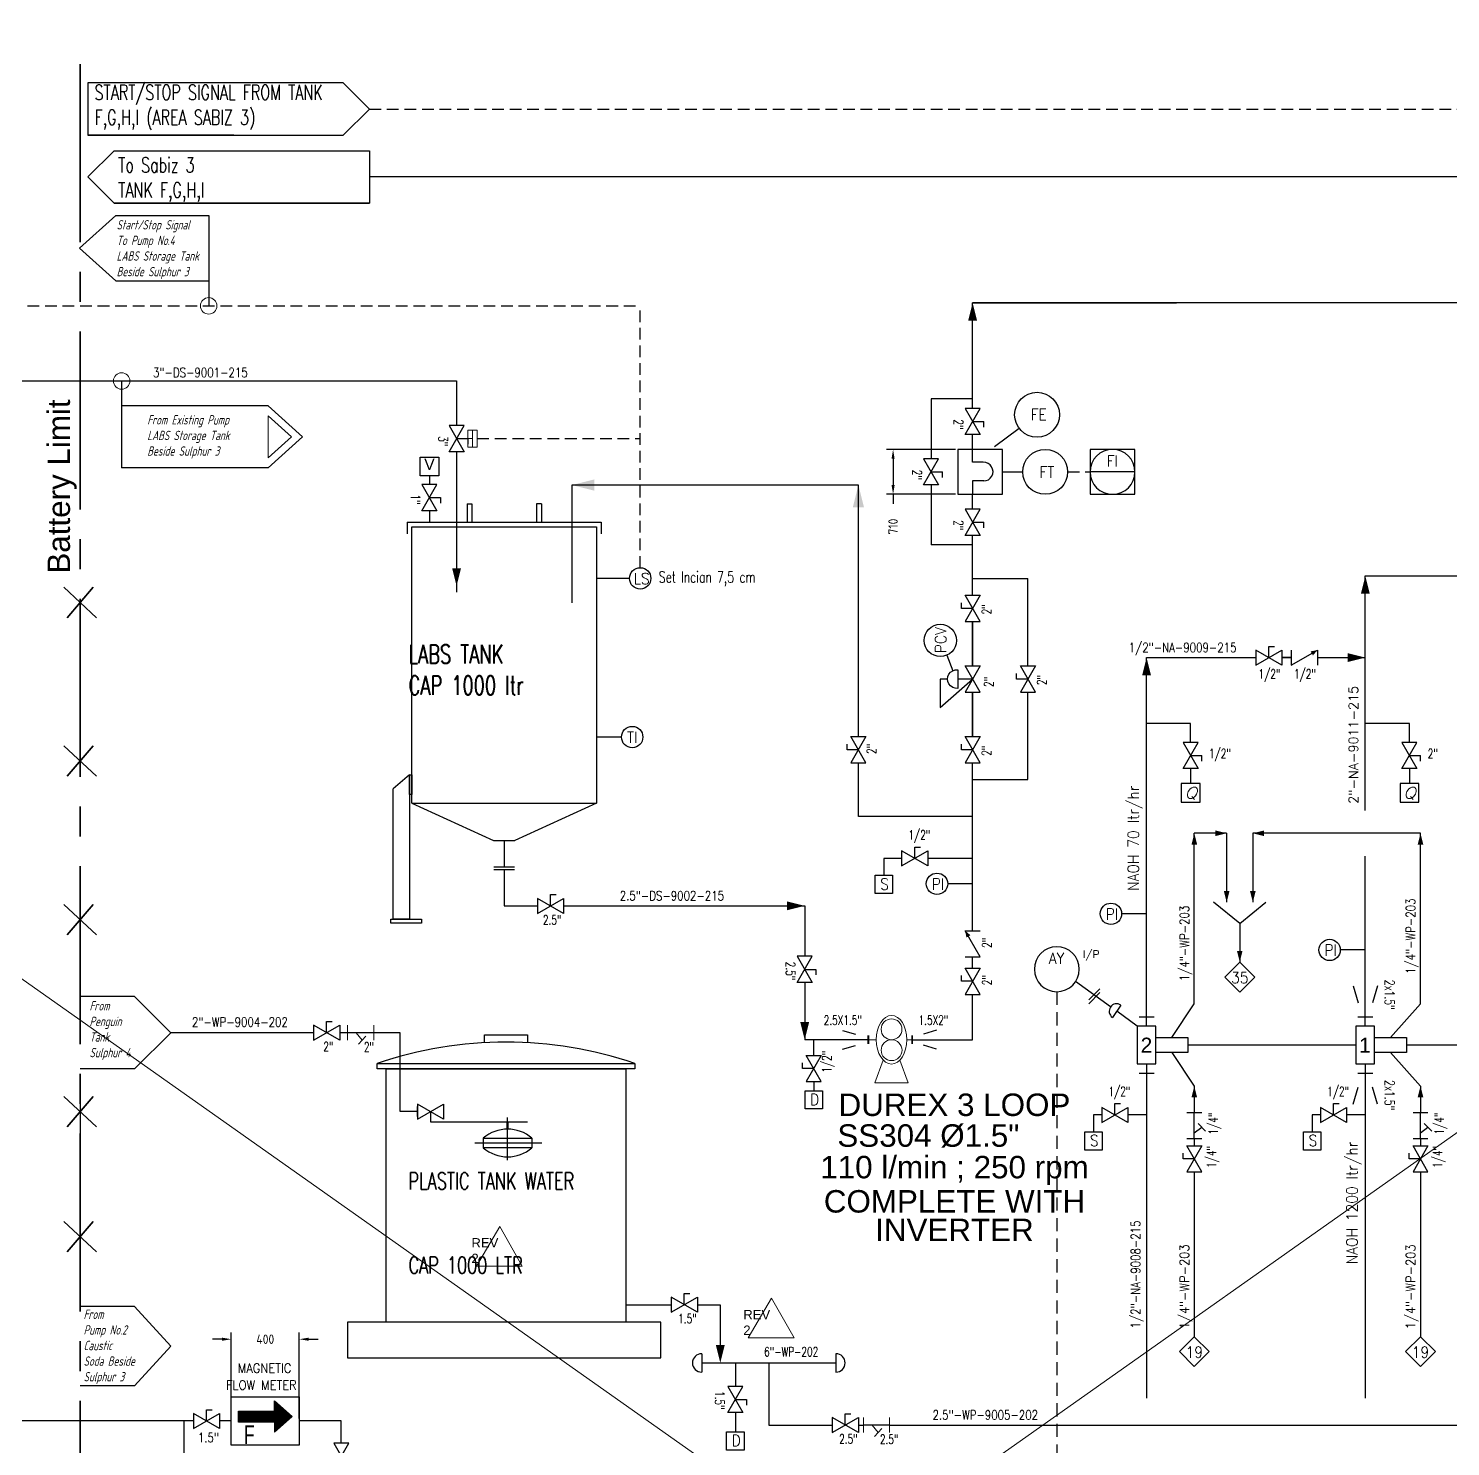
# Model space of a CAD drawing. Extents: x -29512 to 147477, y -5232 to 39709.
# Drawn here: x 138550.2 to 138626.2, y 8030.9 to 8106.7 of the extents above; entities that cross this region are included whole.
import ezdxf
from ezdxf.enums import TextEntityAlignment as Align

# ---------------------------------------------------------------- set-up
doc = ezdxf.new("R2010")
doc.units = 0
for name, pattern in [('ASSI', [16, 10, -2, 2, -2]), ('CENTER2', [28.575, 19.05, -3.175, 3.175, -3.175]), ('HIDDEN', [0.375, 0.25, -0.125]), ('TRATT2', [1.1, 0.7, -0.4]), ('TRATTEGGIO', [5.5, 4, -1.5])]:
    doc.linetypes.add(name, pattern=pattern)
doc.layers.get('0').update_dxf_attribs({"linetype": 'CONTINUOUS'})
for name, color, linetype in [('50', 6, 'CONTINUOUS'), ('DIMENSION', 3, 'CONTINUOUS'), ('GREEN', 92, 'CONTINUOUS'), ('Layer2', 13, 'CONTINUOUS'), ('NUVOLA', 6, 'CONTINUOUS'), ('P-0001', 7, 'CONTINUOUS'), ('P-707D', 7, 'CONTINUOUS'), ('roller', 11, 'CONTINUOUS'), ('S', 7, 'CONTINUOUS'), ('TRATT2', 5, 'TRATT2'), ('Y', 92, 'CONTINUOUS')]:
    doc.layers.add(name, color=color, linetype=linetype)
doc.layers.add('DIMENSI', color=20, linetype='CONTINUOUS', lineweight=9)
doc.layers.add('FITTING', color=7, linetype='CONTINUOUS', lineweight=13)
doc.styles.add('A2', font='arial.ttf', dxfattribs={"height": 0.6})
doc.styles.add('A3', font='arial.ttf', dxfattribs={"height": 0.3})
doc.styles.add('A6', font='arial.ttf', dxfattribs={"height": 0.6})
doc.styles.add('C4', font='COMPLEX', dxfattribs={"height": 0.4})
doc.styles.add('S', font='ITALIC', dxfattribs={"height": 6})
doc.styles.add('S2', font='SIMPLEX', dxfattribs={"height": 0.2})
doc.styles.add('S25', font='SIMPLEX', dxfattribs={"width": 0.8, "height": 0.25})
doc.styles.add('S3', font='SIMPLEX', dxfattribs={"width": 0.9, "height": 0.3})
doc.styles.add('S3S', font='SIMPLEX', dxfattribs={"width": 0.7, "height": 0.3})
doc.styles.get("Standard").update_dxf_attribs({"font": 'isocp.shx'})
doc.styles.add('STYLE4', font='isocp.shx', dxfattribs={"width": 0.8, "oblique": 15, "height": 2})

# ---------------------------------------------------------------- blocks, each defined once
blk = doc.blocks.new('NOMEN', base_point=(35, 22))
for p, q in [((35, 22.8), (34.6, 22.4)), ((35.4, 22.4), (35, 22.8)), ((34.6, 22.4), (35, 22)), ((35, 22), (35.4, 22.4))]:
    blk.add_line(p, q)
at = {"style": 'S3', "width": 0.9}
blk.add_attdef('1', text='', height=0.3, dxfattribs=at).set_placement((35, 22.236), align=Align.CENTER)
blk = doc.blocks.new('FRECC1', base_point=(14, 17))
blk.add_solid([(14, 17), (14.3, 17.075), (14.3, 16.925)])
blk = doc.blocks.new('LINEA', base_point=(21, 32))
at = {"layer": 'S', "style": 'S25', "width": 0.9}
blk.add_attdef('LINE', (21, 32.14), '', height=0.25, dxfattribs=at)
blk = doc.blocks.new('PRESA', base_point=(1.75, 0.1))
for p, q in [((1.5, 0.1), (1.5, 0.6)), ((1.5, 0.6), (2, 0.6)), ((2, 0.6), (2, 0.1)), ((2, 0.1), (1.5, 0.1))]:
    blk.add_line(p, q)
at = {"style": 'S', "width": 1.2}
blk.add_attdef('1', text='', height=0.3, dxfattribs=at).set_placement((1.75, 0.2), align=Align.CENTER)
blk = doc.blocks.new('S', base_point=(32, 46))
for p, q in [((32.7, 45.8), (32, 46.2)), ((32, 45.8), (32.7, 46.2)), ((32, 46.2), (32, 45.8)), ((32.35, 46), (32.35, 46.3)), ((32.35, 46.3), (32.5, 46.3)), ((32.7, 46.2), (32.7, 45.8))]:
    blk.add_line(p, q)
at = {"layer": 'S', "style": 'S2', "width": 0.7}
blk.add_attdef('S', text='', height=0.2, dxfattribs=at).set_placement((32.35, 46.35), align=Align.CENTER)
blk = doc.blocks.new('RIDN')
at = {"layer": 'S'}
for p, q in [((-0.364, 0.248), (-0.014, 0.148)), ((-0.364, -0.252), (-0.014, -0.152))]:
    blk.add_line(p, q, dxfattribs=at)
at = {"layer": 'S', "style": 'S2', "width": 0.7}
for p in [(-0.178, 0.398), (-0.178, -0.602)]:
    blk.add_attdef('RID', text='', height=0.2, dxfattribs=at).set_placement(p, align=Align.CENTER)
blk = doc.blocks.new('K', base_point=(28, 47))
for p, q in [((28.7, 46.8), (28, 47.2)), ((28, 46.8), (28.7, 47.2)), ((28, 47.2), (28, 46.8)), ((28.7, 47.2), (28.7, 46.8))]:
    blk.add_line(p, q)
at = {"layer": 'S', "style": 'S2', "width": 0.7}
blk.add_attdef('K', text='', height=0.2, dxfattribs=at).set_placement((28.35, 47.3), align=Align.CENTER)
blk = doc.blocks.new('HC')
for p, q in [((1.107, 0.867), (0.35, 0)), ((0.356, 0.867), (1.107, 0.867)), ((0.356, 0.679), (0.356, 0.867)), ((0.1, 0.4), (0.6, 0.4)), ((0.35, 0.3), (0.35, 0.4)), ((0.35, 0), (0.35, 0.3))]:
    blk.add_line(p, q)
blk.add_arc((0.35, 0.419), 0.251, 355.658, 184.342)
blk.add_blockref('K', (0, 0))
blk = doc.blocks.new('COMPUTER')
blk.add_line((-0.6, 0), (0.6, 0))
blk.add_lwpolyline([(-0.6, 0.6), (0.6, 0.6), (0.6, -0.6), (-0.6, -0.6), (-0.6, 0.6)])
blk.add_circle((0, 0), 0.6)
at = {"width": 0.9}
for tag, height, style, p in [('SIGLA', 0.3, 'S3', (0.005, 0.139)), ('NUMERO', 0.25, 'S25', (0.005, -0.436))]:
    blk.add_attdef(tag, text='', height=height, dxfattribs=dict(at, style=style)).set_placement(p, align=Align.CENTER)
at = {"style": 'S2'}
for tag, p in [('3', (0.8, 0.4)), ('4', (0.8, 0.1))]:
    blk.add_attdef(tag, p, '', height=0.2, dxfattribs=at)
blk = doc.blocks.new('FONDELLO')
at = {"layer": 'GREEN'}
blk.add_line((0, 0.2), (0, -0.2), dxfattribs=at)
blk.add_arc((0, 0), 0.2, 90, 270, dxfattribs=at)
blk = doc.blocks.new('STRUM', base_point=(33, 38))
blk.add_circle((33, 38), 0.6)
at = {"width": 0.9}
for tag, height, style, p in [('2', 0.3, 'S3', (33, 38.1)), ('1', 0.25, 'S25', (33, 37.6))]:
    blk.add_attdef(tag, text='', height=height, dxfattribs=dict(at, style=style)).set_placement(p, align=Align.CENTER)
blk = doc.blocks.new('PNEUM')
for p, q in [((-0.198, -0.148), (0.102, 0.152)), ((-0.098, -0.148), (0.202, 0.152))]:
    blk.add_line(p, q)

msp = doc.modelspace()

# ---------------------------------------------------------------- hatches: boundary and pattern name
h = msp.add_hatch()
h.set_pattern_fill('ANSI31', color=0, scale=0.1, angle=360, style=0)
h.set_pattern_definition([(45, (137868.798264, 7846.90078), (-0.00883883476, 0.00883883476), [])])
h.paths.add_polyline_path([(138561.4169, 8032.1891), (138561.4169, 8032.7824), (138563.3348, 8032.7824), (138563.3348, 8033.3181), (138564.2854, 8032.4857), (138563.3348, 8031.6534), (138563.3348, 8032.1891)])

# ---------------------------------------------------------------- linework, layer by layer
at = {"color": 0, "linetype": 'CENTER2', "lineweight": 35, "ltscale": 0.5}
msp.add_line((138552.9454, 8104.7702), (138552.9454, 7986.7828), dxfattribs=at)
for p, q in [((138567.007, 8103.764), (138553.3642, 8103.764)), ((138568.407, 8102.364), (138567.007, 8103.764)), ((138567.007, 8100.964), (138568.407, 8102.364)), ((138561.1642, 8100.964), (138553.3642, 8100.964)), ((138553.3642, 8098.7334), (138554.7642, 8100.1334)), ((138554.7642, 8100.1334), (138568.407, 8100.1334)), ((138554.7642, 8097.3334), (138553.3642, 8098.7334)), ((138552.917, 8094.9347), (138554.8506, 8096.6824)), ((138554.7642, 8097.3334), (138568.407, 8097.3334)), ((138554.8506, 8096.6824), (138559.8176, 8096.6824)), ((138559.8176, 8096.6824), (138559.8176, 8091.8453)), ((138554.8506, 8093.187), (138552.917, 8094.9347)), ((138554.8506, 8093.187), (138559.8176, 8093.187)), ((138552.9454, 8089.2345), (138552.9454, 8086.4281)), ((138555.1623, 8087.8313), (138555.1623, 8083.1914)), ((138563.0015, 8086.5109), (138555.1623, 8086.5109)), ((138564.8378, 8084.8512), (138563.0015, 8086.5109)), ((138600.2493, 8086.3668), (138601.0493, 8084.9668)), ((138601.0493, 8086.3668), (138600.2493, 8086.3668)), ((138600.2493, 8084.9668), (138601.0493, 8086.3668)), ((138564.2413, 8084.8512), (138563.0015, 8085.9717)), ((138572.6662, 8084.052), (138573.4662, 8085.452)), ((138572.6662, 8085.452), (138573.4662, 8084.052)), ((138573.4662, 8085.452), (138572.6662, 8085.452)), ((138600.6493, 8085.6668), (138601.2493, 8085.6668)), ((138601.2493, 8085.3668), (138601.2493, 8085.6668)), ((138563.0015, 8083.7306), (138564.2413, 8084.8512)), ((138563.0015, 8083.1914), (138564.8378, 8084.8512)), ((138573.0662, 8084.752), (138573.6662, 8084.752)), ((138573.6662, 8084.752), (138573.6662, 8084.452)), ((138601.0493, 8084.9668), (138600.2493, 8084.9668)), ((138573.4662, 8084.052), (138572.6662, 8084.052)), ((138563.0015, 8083.1914), (138555.1623, 8083.1914)), ((138598.0295, 8083.6736), (138598.8295, 8082.2736)), ((138598.8295, 8083.6736), (138598.0295, 8083.6736)), ((138598.0295, 8082.2736), (138598.8295, 8083.6736)), ((138598.8295, 8082.2736), (138598.0295, 8082.2736)), ((138598.4295, 8082.9736), (138599.0295, 8082.9736)), ((138599.0295, 8082.6736), (138599.0295, 8082.9736)), ((138573.6296, 8081.2629), (138573.6296, 8080.2943)), ((138573.6296, 8081.2629), (138573.8795, 8081.2629)), ((138573.8795, 8081.2629), (138573.8795, 8080.2943)), ((138577.3458, 8081.2629), (138577.3458, 8080.2943)), ((138577.5957, 8081.2629), (138577.3458, 8081.2629)), ((138577.5957, 8081.2629), (138577.5957, 8080.2943)), ((138600.2493, 8080.9805), (138601.0493, 8079.5805)), ((138601.0493, 8080.9805), (138600.2493, 8080.9805)), ((138600.2493, 8079.5805), (138601.0493, 8080.9805)), ((138600.6493, 8080.2805), (138601.2493, 8080.2805)), ((138601.2493, 8079.9805), (138601.2493, 8080.2805)), ((138601.0493, 8079.5805), (138600.2493, 8079.5805)), ((138599.2627, 8073.1728), (138599.5832, 8072.3484)), ((138612.3014, 8069.5189), (138609.9467, 8069.5189)), ((138612.3014, 8068.5189), (138612.3014, 8069.5189)), ((138623.9912, 8069.5189), (138621.6365, 8069.5189)), ((138623.9912, 8068.5189), (138623.9912, 8069.5189)), ((138611.9014, 8068.5189), (138612.7014, 8067.1189)), ((138612.7014, 8068.5189), (138611.9014, 8068.5189)), ((138611.9014, 8067.1189), (138612.7014, 8068.5189)), ((138612.3014, 8067.8189), (138612.9014, 8067.8189)), ((138612.9014, 8067.5189), (138612.9014, 8067.8189)), ((138623.5912, 8068.5189), (138624.3912, 8067.1189)), ((138624.3912, 8068.5189), (138623.5912, 8068.5189)), ((138623.5912, 8067.1189), (138624.3912, 8068.5189)), ((138623.9912, 8067.8189), (138624.5912, 8067.8189)), ((138624.5912, 8067.5189), (138624.5912, 8067.8189)), ((138612.7014, 8067.1189), (138611.9014, 8067.1189)), ((138612.3014, 8067.1189), (138612.3014, 8066.3189)), ((138624.3912, 8067.1189), (138623.5912, 8067.1189)), ((138623.9912, 8067.1189), (138623.9912, 8066.3189)), ((138612.4967, 8054.5451), (138612.4967, 8063.6591)), ((138614.2251, 8063.6591), (138612.4967, 8063.6591)), ((138614.2251, 8063.6591), (138614.2251, 8059.973)), ((138615.6251, 8063.6591), (138615.6251, 8059.973)), ((138624.5865, 8063.6591), (138615.6251, 8063.6591)), ((138624.5865, 8054.5451), (138624.5865, 8063.6591)), ((138614.9251, 8058.8426), (138613.5251, 8059.973)), ((138614.9251, 8058.8426), (138616.3251, 8059.973)), ((138614.9251, 8058.8426), (138614.9251, 8056.773)), ((138608.013, 8054.3878), (138606.1467, 8055.7451)), ((138555.8568, 8054.9281), (138552.9454, 8054.9281)), ((138557.7904, 8053.0001), (138555.8568, 8054.9281)), ((138609.4467, 8053.3451), (138608.3467, 8054.1451)), ((138611.2967, 8052.7451), (138612.4967, 8054.5451)), ((138622.9865, 8052.7451), (138624.5865, 8054.5451)), ((138555.8568, 8051.0722), (138557.7904, 8053.0001)), ((138611.2967, 8051.9451), (138612.4967, 8050.1451)), ((138622.9865, 8051.9451), (138624.5865, 8050.1451)), ((138555.8568, 8051.0722), (138552.9454, 8051.0722)), ((138552.9454, 8050.7155), (138552.9454, 8046.8596)), ((138612.4967, 8050.1451), (138612.4967, 8048.7451)), ((138624.5865, 8050.1451), (138624.5865, 8048.7451)), ((138612.4967, 8047.3451), (138612.4967, 8046.9597)), ((138624.5865, 8047.3451), (138624.5865, 8046.9597)), ((138611.8967, 8046.2597), (138611.8967, 8046.5597)), ((138612.8967, 8046.9597), (138612.0967, 8045.5597)), ((138612.0967, 8046.9597), (138612.8967, 8046.9597)), ((138612.8967, 8045.5597), (138612.0967, 8046.9597)), ((138623.9865, 8046.2597), (138623.9865, 8046.5597)), ((138624.9865, 8046.9597), (138624.1865, 8045.5597)), ((138624.1865, 8046.9597), (138624.9865, 8046.9597)), ((138624.9865, 8045.5597), (138624.1865, 8046.9597)), ((138612.4967, 8046.2597), (138611.8967, 8046.2597)), ((138624.5865, 8046.2597), (138623.9865, 8046.2597)), ((138612.0967, 8045.5597), (138612.8967, 8045.5597)), ((138612.4967, 8045.5597), (138612.4967, 8036.7561)), ((138624.1865, 8045.5597), (138624.9865, 8045.5597)), ((138624.5865, 8045.5597), (138624.5865, 8036.7561)), ((138555.8568, 8038.3692), (138552.9454, 8038.3692)), ((138557.7904, 8036.247), (138555.8568, 8038.3692)), ((138555.8568, 8034.1248), (138557.7904, 8036.247)), ((138555.8568, 8034.1248), (138552.9454, 8034.1248)), ((138552.9454, 8033.0955), (138552.9454, 8028.8511))]:
    msp.add_line(p, q)
at = {"color": 0}
for p, q in [((138553.3642, 8103.764), (138553.3642, 8100.964)), ((138568.407, 8100.1334), (138568.407, 8097.3334)), ((138601.8092, 8084.331), (138603.1267, 8085.3099)), ((138594.5434, 8082.271), (138579.2217, 8082.271)), ((138579.2217, 8082.271), (138579.2217, 8075.9662)), ((138594.5434, 8068.8246), (138594.5434, 8082.271)), ((138602.2493, 8082.9736), (138603.3267, 8082.9736)), ((138582.3076, 8077.2813), (138580.5452, 8077.2813)), ((138581.8805, 8068.7995), (138580.5452, 8068.7995)), ((138594.5434, 8064.5605), (138594.5434, 8067.4246)), ((138600.6493, 8064.5605), (138594.5434, 8064.5605)), ((138596.854, 8062.3151), (138595.8992, 8062.3151)), ((138595.8992, 8062.3151), (138595.8992, 8061.4126)), ((138600.6493, 8062.3151), (138598.254, 8062.3151)), ((138600.6493, 8060.9654), (138599.3141, 8060.9654)), ((138609.9467, 8059.3548), (138608.6115, 8059.3548)), ((138621.6365, 8057.433), (138620.3013, 8057.433)), ((138568.6346, 8053.0001), (138567.2346, 8053.0001)), ((138592.1592, 8051.7902), (138592.1592, 8052.6243)), ((138592.1592, 8050.3902), (138592.1592, 8049.9012)), ((138607.5451, 8048.6091), (138607.1072, 8048.6091)), ((138607.1072, 8048.6091), (138607.1072, 8047.7067)), ((138609.9467, 8048.6091), (138608.9451, 8048.6091)), ((138619.2349, 8048.6091), (138618.797, 8048.6091)), ((138618.797, 8048.6091), (138618.797, 8047.7067)), ((138621.6365, 8048.6091), (138620.6349, 8048.6091)), ((138563.3348, 8032.7824), (138563.3348, 8033.3181)), ((138563.3348, 8033.3181), (138564.2854, 8032.4857)), ((138561.4169, 8032.7824), (138563.3348, 8032.7824)), ((138561.4169, 8032.1891), (138561.4169, 8032.7824)), ((138563.3348, 8032.1891), (138561.4169, 8032.1891)), ((138564.2854, 8032.4857), (138563.3348, 8031.6534)), ((138563.3348, 8032.1891), (138563.3348, 8031.6534)), ((138596.2128, 8032.0338), (138594.8128, 8032.0338))]:
    msp.add_line(p, q, dxfattribs=at)
at = {"color": 5, "linetype": 'HIDDEN', "ltscale": 2.5}
for p, q in [((138568.407, 8102.364), (138783.4535, 8102.364)), ((138522.0069, 8091.8453), (138582.8789, 8091.8453)), ((138582.8789, 8077.8525), (138582.8789, 8091.8453)), ((138574.1719, 8084.752), (138582.8789, 8084.752)), ((138605.7267, 8082.9736), (138606.9257, 8082.9736))]:
    msp.add_line(p, q, dxfattribs=at)
at = {"color": 3}
for p, q in [((138599.7243, 8084.1736), (138596.0364, 8084.1736)), ((138596.3964, 8083.6736), (138596.3964, 8082.2736)), ((138599.7243, 8081.7736), (138596.0364, 8081.7736)), ((138596.3964, 8081.7736), (138596.3964, 8081.2736)), ((138565.4178, 8053.0001), (138557.7904, 8053.0001)), ((138567.2346, 8053.0001), (138566.8178, 8053.0001)), ((138570.0472, 8053.0001), (138568.6346, 8052.9997)), ((138570.0472, 8048.7875), (138570.0472, 8053.0001)), ((138570.9825, 8048.7875), (138570.0472, 8048.7875)), ((138582.1146, 8038.4659), (138584.5381, 8038.4659)), ((138587.1621, 8038.4659), (138587.1621, 8036.3022)), ((138561.024, 8032.3767), (138561.024, 8036.9786)), ((138564.6597, 8032.3767), (138564.6597, 8036.9786)), ((138560.524, 8036.6186), (138560.024, 8036.6186)), ((138565.1597, 8036.6186), (138565.6597, 8036.6186)), ((138586.1661, 8035.3542), (138593.3419, 8035.3542)), ((138587.9648, 8035.3542), (138587.9648, 8034.0995)), ((138589.754, 8035.3542), (138589.754, 8032.0338)), ((138587.9648, 8032.6995), (138587.9648, 8031.672)), ((138589.754, 8032.0338), (138593.139, 8032.0338)), ((138594.539, 8032.0338), (138594.8128, 8032.0338)), ((138596.2128, 8032.0338), (138629.4958, 8032.0338))]:
    msp.add_line(p, q, dxfattribs=at)
at = {"color": 1}
for p, q in [((138600.6493, 8083.4848), (138600.6493, 8084.1736)), ((138601.2181, 8083.4848), (138600.6493, 8083.4848)), ((138600.6493, 8082.4879), (138600.6493, 8081.7736)), ((138601.2383, 8082.4879), (138600.6493, 8082.4879))]:
    msp.add_line(p, q, dxfattribs=at)
at = {"color": 3, "lineweight": 35}
for p, q in [((138552.0751, 8076.8095), (138553.8156, 8075.1815)), ((138553.6423, 8076.8095), (138552.2485, 8075.1815)), ((138552.0751, 8068.3355), (138553.8156, 8066.7075)), ((138553.6423, 8068.3355), (138552.2485, 8066.7075)), ((138552.0751, 8059.8614), (138553.8156, 8058.2334)), ((138553.6423, 8059.8614), (138552.2485, 8058.2334)), ((138552.0751, 8049.5914), (138553.8156, 8047.9634)), ((138553.6423, 8049.5914), (138552.2485, 8047.9634)), ((138552.0751, 8042.9134), (138553.8156, 8041.2854)), ((138553.6423, 8042.9134), (138552.2485, 8041.2854))]:
    msp.add_line(p, q, dxfattribs=at)
at = {"lineweight": 15}
for p, q in [((138567.6988, 8053.0001), (138568.0149, 8052.6042)), ((138568.2087, 8052.8203), (138567.8211, 8052.3881)), ((138595.277, 8032.0338), (138595.593, 8031.6379)), ((138595.7869, 8031.8539), (138595.3992, 8031.4218))]:
    msp.add_line(p, q, dxfattribs=at)
at = {"color": 1, "lineweight": 15}
for p, q in [((138575.3756, 8042.6427), (138574.1291, 8040.5157)), ((138575.3756, 8042.6427), (138576.58, 8040.5157)), ((138574.1291, 8040.5157), (138576.58, 8040.5157)), ((138589.906, 8038.8124), (138588.6595, 8036.6853)), ((138589.906, 8038.8124), (138591.1103, 8036.6853)), ((138588.6595, 8036.6853), (138591.1103, 8036.6853))]:
    msp.add_line(p, q, dxfattribs=at)
at = {"color": 0}
for points in [[(138595.4313, 8061.4126), (138596.367, 8061.4126), (138596.367, 8060.4377), (138595.4313, 8060.4377)], [(138591.6913, 8049.9012), (138592.6271, 8049.9012), (138592.6271, 8048.9263), (138591.6913, 8048.9263)], [(138606.6393, 8047.7067), (138607.575, 8047.7067), (138607.575, 8046.7317), (138606.6393, 8046.7317)], [(138618.3291, 8047.7067), (138619.2649, 8047.7067), (138619.2649, 8046.7317), (138618.3291, 8046.7317)], [(138561.024, 8033.5399), (138564.6597, 8033.5399), (138564.6597, 8030.9635), (138561.024, 8030.9635)], [(138587.4969, 8031.672), (138588.4327, 8031.672), (138588.4327, 8030.6971), (138587.4969, 8030.6971)]]:
    msp.add_lwpolyline(points, close=True, dxfattribs=at)
at = {"lineweight": 15}
for points in [[(138567.2346, 8053.3997), (138567.2346, 8052.5997)], [(138568.6346, 8053.3997), (138568.6346, 8052.5997)], [(138594.8128, 8032.4334), (138594.8128, 8031.6334)], [(138596.2128, 8032.4334), (138596.2128, 8031.6334)]]:
    msp.add_lwpolyline(points, dxfattribs=at)
for centre, radius in [((138604.0899, 8086.0256), 1.2), ((138604.5267, 8082.9736), 1.2), ((138598.9207, 8073.9655), 0.8633)]:
    msp.add_circle(centre, radius)
at = {"color": 0}
for centre in [(138582.8789, 8077.2813), (138582.4517, 8068.7995), (138598.7429, 8060.9584), (138608.0402, 8059.3548), (138619.7301, 8057.426)]:
    msp.add_circle(centre, 0.5712, dxfattribs=at)
at = {"color": 1}
msp.add_arc((138601.2383, 8082.9866), 0.4986, 270, 92.317779, dxfattribs=at)
at = {"color": 0}
for centre, start, end in [((138586.1661, 8035.3542), 90, 270), ((138593.3419, 8035.3542), 270, 90)]:
    msp.add_arc(centre, 0.4921, start, end, dxfattribs=at)
at = {"color": 3}
for points in [[(138596.4797, 8083.6736), (138596.3131, 8083.6736), (138596.3964, 8084.1736)], [(138596.3131, 8082.2736), (138596.4797, 8082.2736), (138596.3964, 8081.7736)], [(138560.524, 8036.5353), (138560.524, 8036.7019), (138561.024, 8036.6186)], [(138565.1597, 8036.7019), (138565.1597, 8036.5353), (138564.6597, 8036.6186)]]:
    msp.add_solid(points, dxfattribs=at)
at = {"layer": 'DIMENSI', "color": 2, "linetype": 'ByBlock', "lineweight": 9}
for p, q in [((138595.0516, 8052.8449), (138595.0516, 8052.4037)), ((138595.0951, 8052.8449), (138595.0951, 8052.4037)), ((138595.4991, 8052.6243), (138595.0951, 8052.6243)), ((138597.3972, 8052.6243), (138597.1314, 8052.6243)), ((138597.3972, 8052.8449), (138597.3972, 8052.4037)), ((138597.4407, 8052.8449), (138597.4407, 8052.4037))]:
    msp.add_line(p, q, dxfattribs=at)
at = {"layer": 'DIMENSION', "color": 0, "linetype": 'ByBlock', "ltscale": 0.5}
for p, q in [((138586.1661, 8035.8464), (138586.1661, 8034.8621)), ((138593.3419, 8035.8464), (138593.3419, 8034.8621))]:
    msp.add_line(p, q, dxfattribs=at)
at = {"layer": 'DIMENSION', "color": 30, "linetype": 'ByBlock', "ltscale": 0.5}
msp.add_lwpolyline([(138574.5552, 8052.467), (138574.5552, 8052.8907), (138576.8624, 8052.8907), (138576.8624, 8052.467)], dxfattribs=at)
for points in [[(138568.8223, 8051.3605), (138582.5953, 8051.3605), (138582.5953, 8051.0786), (138568.8223, 8051.0786)], [(138569.303, 8051.0786), (138582.1146, 8051.0786), (138582.1146, 8037.5293), (138569.303, 8037.5293)]]:
    msp.add_lwpolyline(points, close=True, dxfattribs=at)
at = {"layer": 'DIMENSION', "color": 0, "linetype": 'ByBlock', "ltscale": 0.5}
msp.add_lwpolyline([(138567.2353, 8035.6194), (138583.99, 8035.6194), (138583.99, 8037.5293), (138567.2353, 8037.5293)], close=True, dxfattribs=at)
at = {"layer": 'DIMENSION', "color": 30, "linetype": 'ByBlock', "ltscale": 0.5}
msp.add_arc((138575.7088, 8031.0839), 21.4141, 71.240985, 108.759015, dxfattribs=at)
at = {"layer": 'FITTING', "linetype": 'ByBlock', "ltscale": 0.5}
for p, q in [((138383.5333, 8173.2005), (138801.2833, 7878.4505)), ((138383.5333, 7876.2005), (138801.2833, 8170.9505)), ((138563.0015, 8085.9717), (138563.0015, 8083.7306)), ((138573.6662, 8084.3005), (138573.6662, 8085.2034)), ((138573.6662, 8085.2034), (138574.1719, 8085.2034)), ((138573.6662, 8084.752), (138573.9191, 8084.752)), ((138573.9191, 8085.2034), (138573.9191, 8084.3005)), ((138574.1719, 8085.2034), (138574.1719, 8084.3005)), ((138573.6662, 8084.3005), (138574.1719, 8084.3005))]:
    msp.add_line(p, q, dxfattribs=at)
for centre in [(138559.8176, 8091.8453), (138555.1623, 8087.8313)]:
    msp.add_circle(centre, 0.441, dxfattribs=at)
at = {"layer": 'FITTING'}
for centre in [(138596.3149, 8053.182), (138596.3155, 8052.0666)]:
    msp.add_ellipse(centre, major_axis=(0.5577, 0.0003), ratio=1, start_param=-0.0004713, end_param=6.282714, dxfattribs=at)
at = {"layer": 'GREEN'}
for p, q in [((138599.8493, 8084.1736), (138599.8493, 8081.7736)), ((138602.2493, 8084.1736), (138599.8493, 8084.1736)), ((138602.2493, 8081.7736), (138602.2493, 8084.1736)), ((138599.8493, 8081.7736), (138602.2493, 8081.7736)), ((138609.5467, 8053.8451), (138610.3467, 8053.8451)), ((138609.9467, 8053.3451), (138609.9467, 8053.8451)), ((138621.2365, 8053.8451), (138622.0365, 8053.8451)), ((138621.6365, 8053.3451), (138621.6365, 8053.8451)), ((138610.4467, 8053.3451), (138609.4467, 8053.3451)), ((138609.4467, 8053.3451), (138609.4467, 8051.3451)), ((138610.4467, 8051.3451), (138610.4467, 8053.3451)), ((138610.4467, 8052.7451), (138612.1467, 8052.7451)), ((138612.1467, 8052.7451), (138612.1467, 8051.9451)), ((138622.1365, 8053.3451), (138621.1365, 8053.3451)), ((138621.1365, 8053.3451), (138621.1365, 8051.3451)), ((138622.1365, 8051.3451), (138622.1365, 8053.3451)), ((138622.1365, 8052.7451), (138623.8365, 8052.7451)), ((138623.8365, 8052.7451), (138623.8365, 8051.9451)), ((138612.1467, 8051.9451), (138610.4467, 8051.9451)), ((138612.1467, 8052.3451), (138614.4757, 8052.3451)), ((138612.8345, 8052.3451), (138613.4529, 8052.3451)), ((138614.4757, 8052.3451), (138620.4954, 8052.3451)), ((138620.4954, 8052.3451), (138621.1138, 8052.3451)), ((138623.8365, 8051.9451), (138622.1365, 8051.9451)), ((138623.8365, 8052.3451), (138629.9438, 8052.3451)), ((138609.4467, 8051.3451), (138610.4467, 8051.3451)), ((138609.9467, 8051.3451), (138609.9467, 8050.8451)), ((138621.1365, 8051.3451), (138622.1365, 8051.3451)), ((138621.6365, 8051.3451), (138621.6365, 8050.8451)), ((138609.5467, 8050.8451), (138610.3467, 8050.8451)), ((138621.2365, 8050.8451), (138622.0365, 8050.8451))]:
    msp.add_line(p, q, dxfattribs=at)
at = {"layer": 'Layer2', "color": 6}
for p, q in [((138621.6365, 8077.4091), (138627.3468, 8077.4091)), ((138621.6365, 8064.8797), (138621.6365, 8077.4091)), ((138624.842, 8077.4091), (138628.3853, 8077.4091)), ((138609.9467, 8053.8451), (138609.9467, 8073.0472)), ((138609.9467, 8073.0472), (138615.7798, 8073.0472)), ((138617.6755, 8073.0472), (138617.1798, 8073.0472)), ((138617.1798, 8073.0472), (138617.6755, 8073.0472)), ((138619.0755, 8073.0472), (138621.6365, 8073.0472)), ((138621.6365, 8053.8451), (138621.6365, 8062.4384)), ((138609.9467, 8050.8451), (138609.9467, 8033.4763)), ((138621.6365, 8050.8451), (138621.6365, 8033.4763)), ((138559, 8032.2517), (138512.3106, 8032.2517)), ((138558.489, 8032.2517), (138558.489, 8028.4708)), ((138561.024, 8032.2517), (138560.4, 8032.2517)), ((138566.9042, 8032.2517), (138564.6597, 8032.2517)), ((138566.9042, 8031.0613), (138566.9042, 8032.2517))]:
    msp.add_line(p, q, dxfattribs=at)
at = {"layer": 'NUVOLA', "color": 0}
for p, q in [((138553.3642, 8100.964), (138561.1642, 8100.964)), ((138553.3642, 8100.964), (138567.007, 8100.964)), ((138568.407, 8097.3334), (138554.7642, 8097.3334)), ((138568.407, 8097.3334), (138554.7642, 8097.3334))]:
    msp.add_line(p, q, dxfattribs=at)
at = {"layer": 'NUVOLA', "color": 13}
for p, q in [((138600.6493, 8086.3668), (138600.6493, 8092.0092)), ((138729.7696, 8092.0092), (138600.6493, 8092.0092)), ((138614.3801, 8092.0092), (138600.6493, 8092.0092)), ((138600.6493, 8092.0092), (138611.5472, 8092.0092)), ((138525.7506, 8087.8313), (138573.0662, 8087.8313)), ((138573.0662, 8087.8313), (138573.0662, 8085.452)), ((138600.6493, 8086.8692), (138598.4295, 8086.8692)), ((138598.4295, 8086.8692), (138598.4295, 8083.6736)), ((138600.6493, 8084.1736), (138600.6493, 8084.9668)), ((138573.0662, 8084.052), (138573.0662, 8076.5429)), ((138571.6106, 8082.7678), (138571.6106, 8082.2967)), ((138598.4295, 8082.2736), (138598.4295, 8079.0781)), ((138600.6493, 8080.9805), (138600.6493, 8081.7736)), ((138571.6106, 8080.8967), (138571.6106, 8080.2943)), ((138570.4302, 8080.2943), (138580.7951, 8080.2943)), ((138570.4302, 8080.2943), (138570.4302, 8079.6604)), ((138570.6801, 8065.2597), (138570.6801, 8080.0444)), ((138570.6801, 8080.0444), (138580.5452, 8080.0444)), ((138580.5452, 8080.0444), (138580.5452, 8065.2597)), ((138580.7951, 8080.2943), (138580.7951, 8079.6604)), ((138600.6493, 8076.3792), (138600.6493, 8079.5805)), ((138600.6493, 8079.0781), (138598.4295, 8079.0781)), ((138600.6493, 8077.2714), (138603.6013, 8077.2714)), ((138603.6013, 8072.6019), (138603.6013, 8077.2714)), ((138600.6493, 8072.6019), (138600.6493, 8074.9792)), ((138600.6493, 8074.9792), (138600.6493, 8072.6019)), ((138600.6493, 8071.2019), (138600.6493, 8068.8246)), ((138600.6493, 8068.8246), (138600.6493, 8071.2019)), ((138600.6493, 8071.2019), (138600.6493, 8068.8246)), ((138603.6013, 8066.5324), (138603.6013, 8071.2019)), ((138600.6493, 8068.8246), (138600.6493, 8070.2347)), ((138600.6493, 8058.449), (138600.6493, 8067.4246)), ((138570.5525, 8066.7865), (138569.6687, 8066.0338)), ((138600.6493, 8066.5324), (138603.6013, 8066.5324)), ((138570.6801, 8065.2597), (138575.0457, 8063.2756)), ((138570.6801, 8065.2597), (138580.5452, 8065.2597)), ((138580.5452, 8065.2597), (138576.1797, 8063.2756)), ((138575.0457, 8063.2756), (138576.1797, 8063.2756)), ((138575.6127, 8063.2756), (138575.6127, 8061.841)), ((138576.1619, 8061.841), (138575.0634, 8061.841)), ((138576.1619, 8061.7103), (138575.0634, 8061.7103)), ((138575.6127, 8061.7103), (138575.6127, 8059.7804)), ((138575.6127, 8059.7804), (138577.3852, 8059.7804)), ((138578.7852, 8059.7804), (138591.6717, 8059.7804)), ((138591.6717, 8059.7804), (138591.6717, 8057.0866)), ((138600.6493, 8056.4512), (138600.6493, 8057.049)), ((138591.6717, 8055.6866), (138591.6717, 8052.6243)), ((138600.6493, 8052.6243), (138600.6493, 8055.0512)), ((138595.0516, 8052.6243), (138591.6717, 8052.6243)), ((138597.4407, 8052.6243), (138600.6493, 8052.6243))]:
    msp.add_line(p, q, dxfattribs=at)
at = {"layer": 'NUVOLA', "color": 3}
msp.add_line((138585.9381, 8038.4659), (138587.1621, 8038.4659), dxfattribs=at)
at = {"layer": 'NUVOLA', "color": 13}
msp.add_lwpolyline([(138570.5525, 8066.7865), (138570.5525, 8059.0745), (138569.6687, 8059.0745), (138569.6687, 8066.0338)], dxfattribs=at)
for points in [[(138570.5525, 8066.7865), (138570.6801, 8066.7865), (138570.6801, 8065.7395), (138570.5525, 8065.7395)], [(138569.5448, 8059.0745), (138571.1863, 8059.0745), (138571.1863, 8058.853), (138569.5448, 8058.853)]]:
    msp.add_lwpolyline(points, close=True, dxfattribs=at)
at = {"layer": 'P-0001', "linetype": 'TRATTEGGIO'}
for p, q in [((138570.9825, 8048.3875), (138572.3681, 8049.1875)), ((138570.9825, 8049.1875), (138570.9825, 8048.3875)), ((138572.3681, 8048.3875), (138570.9825, 8049.1875)), ((138572.3681, 8049.1875), (138572.3681, 8048.3875))]:
    msp.add_line(p, q, dxfattribs=at)
at = {"layer": 'P-0001', "linetype": 'Continuous'}
msp.add_line((138570.9825, 8048.5264), (138570.9825, 8049.0486), dxfattribs=at)
at = {"layer": 'P-0001', "linetype": 'ASSI'}
for p, q in [((138571.6753, 8048.7875), (138571.6753, 8048.2333)), ((138571.6753, 8048.2333), (138572.668, 8048.2333)), ((138572.668, 8048.2333), (138576.8562, 8048.2333))]:
    msp.add_line(p, q, dxfattribs=at)
at = {"layer": 'P-0001', "color": 30, "linetype": 'ASSI', "true_color": 0xff842e}
for p, q in [((138575.7655, 8047.8464), (138575.7655, 8048.2333)), ((138575.7914, 8046.1947), (138575.7914, 8048.4645)), ((138575.8174, 8047.8464), (138575.8174, 8048.2333)), ((138574.4924, 8047.3672), (138577.0905, 8047.3672)), ((138574.4924, 8047.3672), (138574.4924, 8046.8476)), ((138577.0905, 8047.3672), (138577.0905, 8046.8476)), ((138574.0351, 8047.1074), (138577.6204, 8047.1074)), ((138577.0905, 8046.8476), (138574.4924, 8046.8476))]:
    msp.add_line(p, q, dxfattribs=at)
for centre, start, end in [((138575.7914, 8045.8465), 49.496564, 130.503436), ((138575.7914, 8048.3684), 229.496564, 310.503436)]:
    msp.add_arc(centre, 2.0001, start, end, dxfattribs=at)
at = {"layer": 'P-707D', "color": 1}
msp.add_line((138770.6593, 8098.7334), (138568.407, 8098.7334), dxfattribs=at)
at = {"layer": 'roller', "color": 0, "linetype": 'ByBlock', "lineweight": 9}
for p, q in [((138595.8656, 8051.5409), (138595.4232, 8050.3229)), ((138596.7649, 8051.5401), (138597.2107, 8050.3229)), ((138596.3176, 8050.3229), (138595.4232, 8050.3229)), ((138597.2107, 8050.3229), (138596.3176, 8050.3229))]:
    msp.add_line(p, q, dxfattribs=at)
at = {"layer": 'roller', "color": 0, "linetype": 'ByBlock', "lineweight": 9, "extrusion": (0, 0, -1)}
msp.add_ellipse((138596.3153, 8052.6243), major_axis=(-0.0007, 1.2986), ratio=0.6284778, dxfattribs=at)
at = {"layer": 'S'}
for p, q in [((138617.6755, 8072.6472), (138619.0755, 8073.4472)), ((138617.6755, 8073.4472), (138617.6755, 8072.6472)), ((138619.0755, 8073.4472), (138619.0755, 8072.6472)), ((138600.2493, 8058.449), (138601.0493, 8058.449)), ((138601.0493, 8057.049), (138600.2493, 8058.449)), ((138600.2493, 8057.049), (138601.0493, 8057.049)), ((138593.6946, 8053.1243), (138594.3946, 8052.9243)), ((138598.7176, 8053.1285), (138598.0179, 8052.9273)), ((138593.6946, 8052.1243), (138594.3946, 8052.3243)), ((138598.7192, 8052.1285), (138598.0189, 8052.3274)), ((138612.0967, 8048.7451), (138612.8967, 8048.7451)), ((138612.4967, 8047.3451), (138612.4967, 8048.7451)), ((138613.0967, 8047.7451), (138612.6967, 8048.1451)), ((138624.1865, 8048.7451), (138624.9865, 8048.7451)), ((138624.5865, 8047.3451), (138624.5865, 8048.7451)), ((138625.1865, 8047.7451), (138624.7865, 8048.1451)), ((138612.0967, 8047.3451), (138612.8967, 8047.3451)), ((138612.4967, 8047.6451), (138612.8967, 8047.9451)), ((138624.1865, 8047.3451), (138624.9865, 8047.3451)), ((138624.5865, 8047.6451), (138624.9865, 8047.9451))]:
    msp.add_line(p, q, dxfattribs=at)
for points in [[(138619.0755, 8073.4472), (138618.713, 8073.3811), (138618.8384, 8073.1648)], [(138600.2493, 8058.449), (138600.3154, 8058.0865), (138600.5318, 8058.2119)]]:
    msp.add_solid(points, dxfattribs=at)
at = {"layer": 'TRATT2'}
msp.add_line((138605.1467, 8055.1941), (138605.1467, 7985.9681), dxfattribs=at)

# ---------------------------------------------------------------- block references
ref = msp.add_blockref('LINEA', (138556.8406, 8087.7557), dxfattribs=dict(xscale=2, yscale=2, zscale=2))
ref.add_attrib('LINE', '3"-DS-9001-215', (138556.8406, 8088.0349), dxfattribs={"layer": 'S', "height": 0.5, "style": 'S25', "width": 0.8})
ref = msp.add_blockref('PRESA', (138571.6106, 8082.7678), dxfattribs=dict(xscale=2, yscale=2, zscale=2))
ref.add_attrib('1', 'V', dxfattribs={"height": 0.6, "style": 'A3'}).set_placement((138571.6154, 8083.0798), align=Align.CENTER)
ref = msp.add_blockref('COMPUTER', (138608.1257, 8082.9736), dxfattribs=dict(xscale=-2, yscale=2, zscale=2))
ref.add_attrib('SIGLA', 'FI', dxfattribs={"height": 0.6, "style": 'S3', "width": 0.9}).set_placement((138608.1151, 8083.2524), align=Align.CENTER)
at = {"yscale": 2, "zscale": 2}
for name, p, xscale, rotation in [('S', (138571.6106, 8082.2967), 2, 270), ('S', (138600.6493, 8074.9792), 2, 90), ('HC', (138600.6493, 8072.6019), -2, 90), ('S', (138603.6013, 8071.2019), 2, 90), ('S', (138594.5434, 8067.4246), 2, 90), ('S', (138600.6493, 8067.4246), 2, 90), ('FRECC1', (138612.4967, 8063.6591), -2, 90), ('FRECC1', (138614.2251, 8063.6591), 2, 180), ('FRECC1', (138624.5865, 8063.6591), -2, 90), ('FRECC1', (138614.2251, 8059.973), -2, 270), ('FRECC1', (138615.6251, 8059.973), -2, 270), ('FRECC1', (138614.9251, 8056.773), -2, 270), ('S', (138591.6717, 8057.0866), 2, 270), ('S', (138600.6493, 8055.0512), 2, 90), ('PNEUM', (138607.1467, 8054.9451), -2, 270), ('FONDELLO', (138608.3467, 8054.1451), 2, 325.3048464687648), ('S', (138592.1592, 8050.3902), 2, 90), ('FRECC1', (138612.4967, 8050.1451), 2, 270), ('FRECC1', (138624.5865, 8050.1451), 2, 270), ('S', (138587.9648, 8034.0995), 2, 270), ('K', (138566.9042, 8029.6613), -2, 270)]:
    msp.add_blockref(name, p, dxfattribs=dict(at, xscale=xscale, rotation=rotation))
at = {"color": 0, "xscale": 4, "yscale": 4, "zscale": 4}
msp.add_blockref('FRECC1', (138579.2217, 8082.271), dxfattribs=at)
at = {"color": 0, "xscale": 4, "yscale": 4, "zscale": 4, "rotation": 270}
msp.add_blockref('FRECC1', (138594.5434, 8082.271), dxfattribs=at)
ref = msp.add_blockref('LINEA', (138608.9922, 8073.0589), dxfattribs=dict(xscale=2, yscale=2, zscale=2))
ref.add_attrib('LINE', '1/2"-NA-9009-215', (138608.9922, 8073.3381), dxfattribs={"layer": 'S', "height": 0.5, "style": 'S25', "width": 0.8})
at = {"xscale": 2, "yscale": 2, "zscale": 2}
for name, p in [('S', (138615.7798, 8073.0472)), ('FRECC1', (138615.6251, 8063.6591)), ('S', (138596.854, 8062.3151)), ('S', (138577.3852, 8059.7804)), ('S', (138565.4178, 8053.0001)), ('S', (138607.5451, 8048.6091)), ('S', (138619.2349, 8048.6091)), ('S', (138584.5381, 8038.4659)), ('S', (138559, 8032.2517)), ('S', (138593.139, 8032.0338))]:
    msp.add_blockref(name, p, dxfattribs=at)
ref = msp.add_blockref('LINEA', (138621.5285, 8065.2326), dxfattribs=dict(xscale=2, yscale=2, zscale=2, rotation=90))
ref.add_attrib('LINE', '2"-NA-9011-215', (138621.2493, 8065.2326), dxfattribs={"layer": 'S', "height": 0.5, "rotation": 90, "style": 'S25'})
ref = msp.add_blockref('PRESA', (138612.3014, 8065.3189), dxfattribs=dict(xscale=-2, yscale=2, zscale=2))
ref.add_attrib('1', 'Q', dxfattribs={"layer": 'S', "height": 0.6, "style": 'S', "width": 1.2}).set_placement((138612.3014, 8065.5189), align=Align.CENTER)
ref = msp.add_blockref('PRESA', (138623.9912, 8065.3189), dxfattribs=dict(xscale=-2, yscale=2, zscale=2))
ref.add_attrib('1', 'Q', dxfattribs={"layer": 'S', "height": 0.6, "style": 'S', "width": 1.2}).set_placement((138623.9912, 8065.5189), align=Align.CENTER)
ref = msp.add_blockref('LINEA', (138581.7873, 8059.7921), dxfattribs=dict(xscale=2, yscale=2, zscale=2))
ref.add_attrib('LINE', '2.5"-DS-9002-215', (138581.7873, 8060.0713), dxfattribs={"layer": 'S', "height": 0.5, "style": 'S25', "width": 0.8})
ref = msp.add_blockref('LINEA', (138612.4967, 8055.7595), dxfattribs=dict(xscale=2, yscale=2, zscale=2, rotation=90))
ref.add_attrib('LINE', '1/4"-WP-203', (138612.2175, 8055.7595), dxfattribs={"layer": 'S', "height": 0.5, "rotation": 90, "style": 'S25', "width": 0.8})
ref = msp.add_blockref('LINEA', (138624.5865, 8056.1444), dxfattribs=dict(xscale=2, yscale=2, zscale=2, rotation=90))
ref.add_attrib('LINE', '1/4"-WP-203', (138624.3073, 8056.1444), dxfattribs={"layer": 'S', "height": 0.5, "rotation": 90, "style": 'S25', "width": 0.8})
ref = msp.add_blockref('STRUM', (138605.1467, 8056.3941), dxfattribs=dict(xscale=-2, yscale=2, zscale=2))
ref.add_attrib('2', 'AY', dxfattribs={"height": 0.6, "style": 'S3', "width": 0.9}).set_placement((138605.1361, 8056.6729), align=Align.CENTER)
ref.add_attrib('3', 'I/P', (138606.5467, 8056.9941), dxfattribs={"height": 0.4, "style": 'S2'})
for p, values in [((138614.9251, 8055.173), {'1': '35'}), ((138612.4967, 8035.1561), {'1': '19'}), ((138624.5865, 8035.1561), {'1': '19'})]:
    msp.add_blockref('NOMEN', p, dxfattribs=at).add_auto_attribs(values)
ref = msp.add_blockref('RIDN', (138621.6428, 8054.5649), dxfattribs=dict(xscale=2.600000000000023, yscale=2.600000000000023, zscale=2.600000000000023, rotation=270))
ref.add_attrib('RID', '2x1.5"', dxfattribs={"layer": 'S', "height": 0.52, "rotation": 270, "style": 'S2', "width": 0.7}).set_placement((138622.6765, 8055.0267), align=Align.CENTER)
ref = msp.add_blockref('LINEA', (138558.9225, 8053.0407), dxfattribs=dict(xscale=2, yscale=2, zscale=2))
ref.add_attrib('LINE', '2"-WP-9004-202', (138558.9225, 8053.3199), dxfattribs={"layer": 'S', "height": 0.5, "style": 'S25', "width": 0.8})
ref = msp.add_blockref('RIDN', (138621.6428, 8050.1254), dxfattribs=dict(xscale=-2.600000000000023, yscale=2.600000000000023, zscale=2.6, rotation=270))
ref.add_attrib('RID', '2x1.5"', dxfattribs={"layer": 'S', "height": 0.52, "rotation": 270, "style": 'S2', "width": 0.7}).set_placement((138622.6765, 8049.6635), align=Align.CENTER)
ref = msp.add_blockref('LINEA', (138609.8869, 8037.2038), dxfattribs=dict(xscale=2, yscale=2, zscale=2, rotation=90))
ref.add_attrib('LINE', '1/2"-NA-9008-215', (138609.6076, 8037.2038), dxfattribs={"layer": 'S', "height": 0.5, "rotation": 90, "style": 'S25', "width": 0.8})
at = {"xscale": 2, "yscale": 2, "zscale": 2, "rotation": 90}
for p in [(138612.4967, 8037.1561), (138624.5865, 8037.1561)]:
    msp.add_blockref('LINEA', p, dxfattribs=at).add_auto_attribs({'LINE': '1/4"-WP-203'})
ref = msp.add_blockref('LINEA', (138598.5048, 8032.0454), dxfattribs=dict(xscale=2, yscale=2, zscale=2))
ref.add_attrib('LINE', '2.5"-WP-9005-202', (138598.5048, 8032.3246), dxfattribs={"layer": 'S', "height": 0.5, "style": 'S25', "width": 0.8})
ref = msp.add_blockref('LINEA', (138559.2356, 8030.8305), dxfattribs=dict(xscale=2, yscale=2, zscale=2))
ref.add_attrib('LINE', '1.5"', (138559.2356, 8031.1097), dxfattribs={"layer": 'S', "height": 0.5, "style": 'S25', "width": 0.8})
at = {"layer": '50', "color": 0, "yscale": 3.159863186342818, "zscale": 3.159863186342818}
for p, xscale, rotation in [((138621.6365, 8077.4091), -3.159863186342818, 90), ((138621.6365, 8073.0472), 3.159863186342818, 180), ((138609.9467, 8073.0472), -3.159863186342818, 90)]:
    msp.add_blockref('FRECC1', p, dxfattribs=dict(at, xscale=xscale, rotation=rotation))
at = {"layer": 'GREEN', "color": 0, "xscale": 3.159863186342818, "yscale": 3.159863186342818, "zscale": 3.159863186342818, "rotation": 89.99999999999999}
msp.add_blockref('FRECC1', (138587.1621, 8035.3542), dxfattribs=at)
at = {"layer": 'Layer2', "color": 13, "yscale": 3.159863186342818, "zscale": 3.159863186342818}
for p, xscale, rotation in [((138600.6493, 8092.0092), -3.159863186342818, 90), ((138573.0662, 8076.8796), 3.159863186342818, 90), ((138591.6717, 8059.7804), 3.159863186342818, 180), ((138591.6717, 8052.6243), 3.159863186342818, 90)]:
    msp.add_blockref('FRECC1', p, dxfattribs=dict(at, xscale=xscale, rotation=rotation))

# ---------------------------------------------------------------- texts
at = {"style": 'S3', "width": 0.9}
for s, p in [('LS', (138582.5309, 8076.967)), ('TI', (138582.1767, 8068.4852)), ('S', (138595.7065, 8060.6445)), ('PI', (138598.4678, 8060.6442)), ('PI', (138607.7652, 8059.0405)), ('PI', (138619.4551, 8057.1117)), ('D', (138591.9665, 8049.1332)), ('S', (138606.9145, 8046.9386)), ('S', (138618.6043, 8046.9386)), ('D', (138587.7721, 8030.904))]:
    msp.add_text(s, height=0.6, dxfattribs=at).set_placement(p)
at = {"color": 0, "style": 'S3S', "width": 0.7}
msp.add_text('2"', height=0.5, rotation=90, dxfattribs=at).set_placement((138601.7575, 8071.4811))
at = {"style": 'S3', "width": 0.9}
for s, height, rotation, p in [('NAOH 70 ltr/hr', 0.6, 90, (138609.5356, 8060.5773)), ('NAOH 1200 ltr/hr', 0.6, 90, (138621.2254, 8040.6234)), ('MAGNETIC ', 0.5, 360, (138561.3654, 8034.8206)), ('FLOW METER', 0.5, 360, (138560.7387, 8033.918))]:
    msp.add_text(s, height=height, rotation=rotation, dxfattribs=at).set_placement(p)
at = {"color": 0, "char_height": 0.5, "width": 1.179599, "attachment_point": 1, "style": 'S3S'}
for s, insert, rotation in [('2"', (138600.1474, 8085.7792), 270), ('3"', (138572.5988, 8084.8812), 270), ('2"', (138597.9276, 8083.086), 270), ('1"', (138571.1178, 8081.7703), 270), ('2"', (138600.1474, 8080.3928), 270), ('2"', (138601.1421, 8075.3544), 90), ('2"', (138604.094, 8071.5771), 90), ('2"', (138594.985, 8067.901), 90), ('2"', (138601.1421, 8067.7998), 90), ('2"', (138601.1606, 8057.5352), 90), ('2.5"', (138591.1698, 8056.7911), 270), ('2"', (138601.1606, 8055.5374), 90), ('1/2"', (138592.6008, 8050.8666), 90), ('1/4"', (138613.2601, 8047.5599), 90), ('1/4"', (138625.3366, 8047.5599), 90), ('1/4"', (138613.1583, 8045.7758), 90), ('1/4"', (138625.2482, 8045.7758), 90), ('1.5"', (138587.3801, 8033.8491), 270)]:
    msp.add_mtext(s, dxfattribs=dict(at, insert=insert, rotation=rotation))
at = {"color": 3, "insert": (138596.3964, 8080.052), "char_height": 0.5, "attachment_point": 5, "rotation": 90}
msp.add_mtext('{\\A1;710}', dxfattribs=at)
at = {"color": 3, "insert": (138583.8808, 8077.6559), "char_height": 0.6, "width": 7.466886, "attachment_point": 1, "style": 'S3S'}
msp.add_mtext('Set Incian 7,5 cm', dxfattribs=at)
at = {"color": 0, "attachment_point": 1, "style": 'S3S'}
for s, insert, char_height, width in [('1/2"', (138615.9296, 8072.4232), 0.5, 1.179599), ('1/2"', (138617.8253, 8072.4232), 0.5, 1.179599), ('1/2"', (138613.2807, 8068.1709), 0.5, 1.179599), ('2"', (138624.9705, 8068.1709), 0.5, 1.179599), ('1/2"', (138597.217, 8063.8202), 0.5, 1.179599), ('2.5"', (138577.6807, 8059.2785), 0.5, 1.179599), ('2.5X1.5"', (138592.6885, 8053.9205), 0.5, 1.59266), ('1.5X2"', (138597.7578, 8053.9205), 0.5, 1.179599), ('2"', (138565.9442, 8052.5073), 0.5, 1.179599), ('2"', (138568.1133, 8052.4868), 0.5, 1.179599), ('1/2"', (138607.9081, 8050.1143), 0.5, 1.179599), ('1/2"', (138619.5979, 8050.1143), 0.5, 1.179599), ('1.5"', (138584.9133, 8037.9731), 0.5, 1.179599), ('6"-WP-202', (138589.5031, 8036.2024), 0.5, 1.179599), ('{\\fSimplified Arabic|b0|i0|c0|p18;F}', (138561.7009, 8032.0198), 1, 1.527139), ('2.5"', (138593.5142, 8031.541), 0.5, 1.179599), ('2.5"', (138595.6915, 8031.5205), 0.5, 1.179599)]:
    msp.add_mtext(s, dxfattribs=dict(at, insert=insert, char_height=char_height, width=width))
at = {"color": 1, "lineweight": 35, "char_height": 0.5, "width": 3.045266, "attachment_point": 1, "style": 'C4'}
for insert in [(138573.8609, 8042.0225), (138588.3912, 8038.1843)]:
    msp.add_mtext('{\\f@Arial Unicode MS|b0|i0|c0|p34;REV\\P2}', dxfattribs=dict(at, insert=insert))
at = {"color": 3, "insert": (138562.8418, 8036.6186), "char_height": 0.5, "attachment_point": 5}
msp.add_mtext('{\\A1;400}', dxfattribs=at)
at = {"style": 'S3', "width": 0.9}
for tag, p in [('FE', (138604.1829, 8085.7346)), ('FT', (138604.6196, 8082.6548))]:
    msp.add_attdef(tag, text='', height=0.6, dxfattribs=at).set_placement(p, align=Align.CENTER)
msp.add_attdef('PCV', text='', height=0.6, rotation=90, dxfattribs=at).set_placement((138599.2396, 8073.9779), align=Align.CENTER)
at = {"layer": 'DIMENSION', "color": 0, "char_height": 0.5, "attachment_point": 1, "style": 'STYLE4'}
for s, insert in [('Start/Stop Signal\\PTo Pump No.4 \\PLABS Storage Tank\\PBeside Sulphur 3 ', (138554.8947, 8096.4283)), ('From Existing Pump\\PLABS Storage Tank\\PBeside Sulphur 3 ', (138556.5324, 8086.0047)), ('From \\PPenguin\\PTank \\PSulphur 4', (138553.446, 8054.6883)), ('From \\PPump No.2\\PCaustic\\PSoda Beside\\PSulphur 3', (138553.1287, 8038.2011))]:
    msp.add_mtext(s, dxfattribs=dict(at, insert=insert))
at = {"layer": 'FITTING', "width": 10.43753, "attachment_point": 1, "style": 'S3S'}
for s, insert, char_height in [('LABS TANK\\PCAP 1000 ltr', (138570.4981, 8073.7317), 1), ('PLASTIC TANK WATER\\P\\P\\PCAP 1000 LTR', (138570.4981, 8045.5267), 0.9)]:
    msp.add_mtext(s, dxfattribs=dict(at, insert=insert, char_height=char_height))
at = {"layer": 'NUVOLA', "color": 0, "char_height": 0.8, "attachment_point": 1, "style": 'S3S'}
for s, insert, width in [('START/STOP SIGNAL FROM TANK F,G,H,I (AREA SABIZ 3)', (138553.7164, 8103.657), 13.273262), ('To Sabiz 3\\PTANK F,G,H,I', (138554.9786, 8099.7768), 8.680527)]:
    msp.add_mtext(s, dxfattribs=dict(at, insert=insert, width=width))
at = {"layer": 'Y', "color": 0, "style": 'A6'}
msp.add_text('Battery Limit', height=1.2, rotation=90, dxfattribs=at).set_placement((138552.4019, 8082.1922), align=Align.CENTER)
at = {"layer": 'Y', "color": 0, "style": 'A2'}
for s, p in [('2', (138609.937, 8051.9354)), ('1', (138621.6135, 8051.9317))]:
    msp.add_text(s, height=0.8, dxfattribs=at).set_placement(p, align=Align.CENTER)
at = {"layer": 'Y', "style": 'A6'}
for s, p in [('DUREX 3 LOOP', (138599.6781, 8048.5495)), ('SS304 %%C1.5"', (138598.2825, 8046.9051)), ('110 l/min ; 250 rpm', (138599.6781, 8045.2178)), ('COMPLETE WITH', (138599.6781, 8043.3889)), ('INVERTER', (138599.6781, 8041.8613))]:
    msp.add_text(s, height=1.2, dxfattribs=at).set_placement(p, align=Align.CENTER)

doc.saveas('drawing.dxf')
